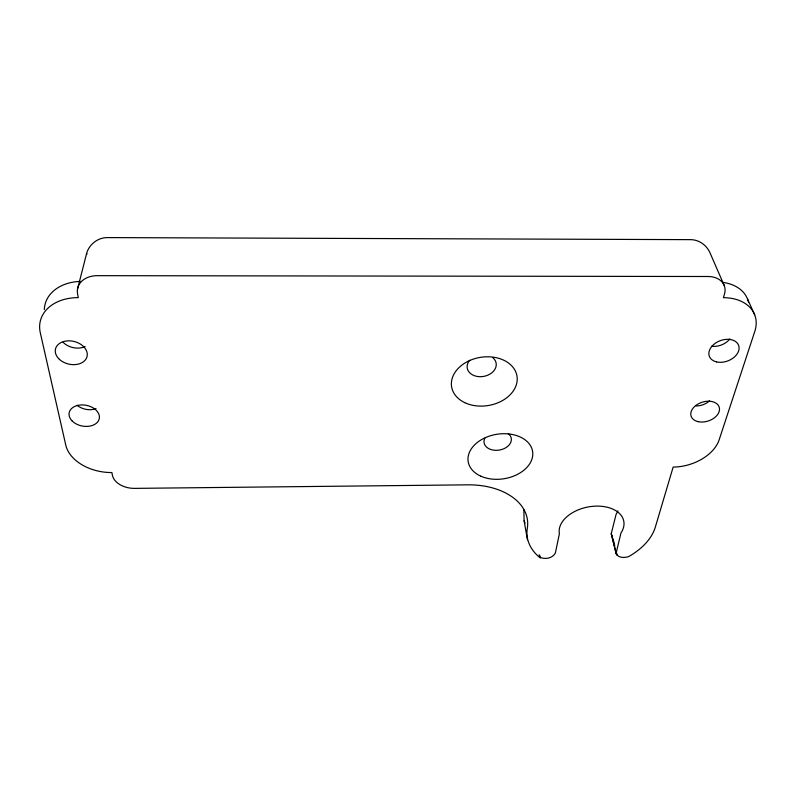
<?xml version="1.0" encoding="UTF-8"?>
<svg xmlns="http://www.w3.org/2000/svg" width="796" height="796" viewBox="0 0 796 796"><rect width="100%" height="100%" fill="white"/><g stroke="black" fill="none" stroke-linecap="round" stroke-linejoin="round"><path stroke-width="1.19" d="M539.887 555.638L540.325 557.996C531.41 550.991 525.4 540.414 527.241 528.763A65.511 42.725 -6.5 0 0 467.849 484.834L134.504 488.376A19.99 13.343 7.3 0 1 112.405 475.252L111.878 472.545A41.322 28.049 9 0 1 65.779 445.123L40.288 332.738A45.69 33.372 13.5 0 1 78.277 297.605L77.59 293.993A23.462 17.671 14.4 0 1 97.341 275.665L708.042 276.501A22.726 16.447 -22 0 1 724.45 294.202L723.415 297.684A44.098 31.034 -20.8 0 1 754.797 331.425L719.156 439.79A39.84 26.358 -16.1 0 1 673.147 467.093L655.347 527.071A65.66 41.691 -11.2 0 1 628.492 556.683C624.382 557.956 618.044 558.086 616.054 553.439L611.248 533.628L616.124 514.196A32.278 20.855 -11.4 0 0 617.865 510.903M77.471 289.286L86.107 255.476C87.918 245.447 97.092 237.516 107.37 237.596L690.888 239.646C699.167 239.795 706.569 245.188 709.923 252.64L724.181 285.426M612.482 536.484L611.388 534.663M747.543 299.057L754.668 314.778M523.867 509.828L524.106 520.803L525.091 523.012M613.059 538.832L614.81 545.877M616.273 551.747L617.149 555.27M611.248 533.628L616.462 554.404M539.181 554.712L539.618 557.071C544.723 559.777 552.514 558.424 555.349 553.071L559.389 533.837A32.805 20.815 -11.2 0 1 596.662 506.107A32.805 20.815 -11.2 0 1 620.95 533.012L616.054 553.439M524.106 520.803L527.45 539.728M492.953 357.822A14.666 10.945 -9.5 0 1 491.928 372.727A14.666 10.945 -9.5 0 1 472.297 374.747A14.666 10.945 -9.5 0 1 469.71 360.22M508.336 433.631A13.771 9.642 -9 0 1 499.888 449.969A13.771 9.642 -9 0 1 484.854 438.218M722.668 282.381A43.382 30.935 -21.2 0 1 748.558 302.41M44.307 309.594A44.934 33.213 14 0 1 80.048 281.396M729.872 338.917A15.373 10.776 -20.8 0 1 711.644 346.23M709.604 400.776A14.527 9.86 -18 0 1 696.162 405.98M96.047 408.696A15.094 10.537 11 0 1 77.063 405.273M85.112 346.539A15.97 11.582 13.7 0 1 63.103 342.3M86.525 254.292A5.552 1.134 88 0 1 87.102 254.033M464.745 402.647A33.133 24.407 -9.3 0 0 517.022 381.781A33.133 24.407 -9.3 0 0 471.142 359.911A33.133 24.407 -9.3 0 0 464.745 402.647M480.884 476.197A32.616 22.517 -8.9 0 0 532.554 456.675A32.616 22.517 -8.9 0 0 487.719 436.686A32.616 22.517 -8.9 0 0 480.884 476.197M58.705 358.668A16.238 11.632 13.2 0 0 86.167 358.747A16.238 11.632 13.2 0 0 68.934 340.837A16.238 11.632 13.2 0 0 58.705 358.668M72.247 421.064A15.343 10.567 10.6 0 0 98.316 421.034A15.343 10.567 10.6 0 0 82.117 404.905A15.343 10.567 10.6 0 0 72.247 421.064M716.609 361.911A15.621 10.806 -20.4 0 0 739.096 347.902A15.621 10.806 -20.4 0 0 716.211 342.648A15.621 10.806 -20.4 0 0 716.609 361.911M698.291 421.691A14.756 9.87 -17.7 0 0 719.514 408.925A14.756 9.87 -17.7 0 0 697.624 404.259A14.756 9.87 -17.7 0 0 698.291 421.691"/></g></svg>
